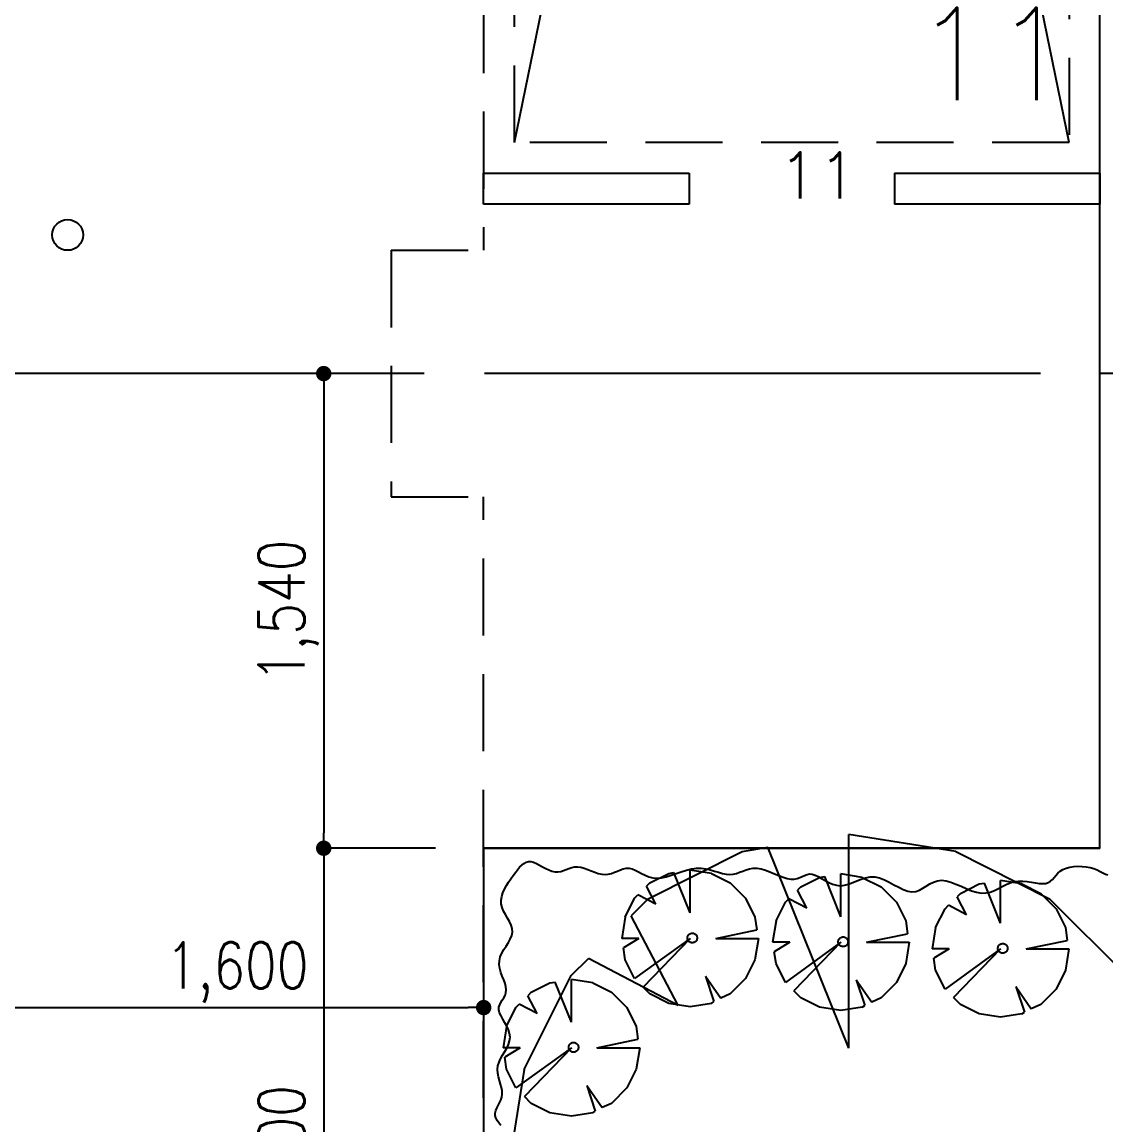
# Model space of a CAD drawing. Header units: millimetres. Extents: x 15495 to 166182, y -39946 to 18307.
# Drawn here: x 56543 to 60060, y -30516 to -26938 of the extents above; entities that cross this region are included whole.
import ezdxf

# ---------------------------------------------------------------- set-up
doc = ezdxf.new("R2010")
doc.units = ezdxf.units.MM
doc.header["$LTSCALE"] = 1000
doc.linetypes.add('CENTER', pattern=[2, 1.25, -0.25, 0.25, -0.25])
doc.linetypes.add('DASHED', pattern=[0.75, 0.5, -0.25])
doc.layers.get('0').update_dxf_attribs({"linetype": 'CONTINUOUS'})
for name, color, linetype in [('1F-A_ELSE-100', 6, 'CONTINUOUS'), ('1F-A_GARD-100', 3, 'CONTINUOUS'), ('1F-A_GARD-50', 3, 'CONTINUOUS'), ('1F-E_DIM-50', 3, 'CONTINUOUS'), ('1F-E_GRID-100', 1, 'CENTER'), ('1F-E_GRID-50', 1, 'CENTER'), ('1F-E_TEXT-100', 3, 'CONTINUOUS'), ('1F-E_TEXT-50', 3, 'CONTINUOUS'), ('1F-F_HIDE-100', 12, 'CONTINUOUS'), ('1F-F_HIDE-50', 12, 'CONTINUOUS'), ('1F-H_LINE1-100', 140, 'CONTINUOUS'), ('1F-H_LINE1-50', 140, 'CONTINUOUS')]:
    doc.layers.add(name, color=color, linetype=linetype)
doc.styles.add('DIM', font='romans.shx', dxfattribs={"width": 0.8, "bigfont": 'bigfont.shx'})
doc.styles.get("Standard").update_dxf_attribs({"font": 'txt.shx', "bigfont": 'bigfont.shx'})
doc.dimstyles.new('DIM50_3_3', dxfattribs={"dimscale": 50, "dimtxt": 3, "dimasz": 1, "dimexe": 0, "dimexo": 1, "dimgap": 0.5, "dimtad": 1, "dimdec": 1, "dimdsep": 46, "dimlunit": 6, "dimtxsty": 'DIM', "dimblk1": 'DOT', "dimblk2": 'DOT', "dimsah": 1, "dimcen": 1, "dimclrd": 256, "dimclre": 256, "dimclrt": 256, "dimadec": 0, "dimazin": 0, "dimtfac": 1, "dimtdec": 1, "dimtix": 1, "dimtmove": 2, "dimatfit": 3, "dimldrblk": 'DOT', "dimfxl": 1, "dimtvp": 0.833333, "dimtolj": 1, "dimarcsym": 0})

# ---------------------------------------------------------------- blocks, each defined once
blk = doc.blocks.new('CAR')
at = {"layer": '1F-H_LINE1-100', "linetype": 'DASHED', "ltscale": 0.5}
for p, q in [((0, -4400), (0, 0)), ((1800, 0), (1800, -4400)), ((1800, -4400), (0, -4400))]:
    blk.add_line(p, q, dxfattribs=at)
at = {"layer": '1F-H_LINE1-100', "linetype": 'CENTER', "ltscale": 0.5}
for p in [(0, -4400), (1800, -4400)]:
    blk.add_line(p, (900, 0), dxfattribs=at)
blk = doc.blocks.new('1F-BLOCK_100')
at = {"layer": '1F-A_ELSE-100'}
blk.add_circle((26650, 6950), 50, dxfattribs=at)
at = {"layer": '1F-A_GARD-100'}
for p, q in [((30000, 4959.01), (30000, 13100)), ((28000, 4959.01), (28000, 2959.01)), ((30000, 4959.01), (28000, 4959.01))]:
    blk.add_line(p, q, dxfattribs=at)
blk.add_lwpolyline([(28055.29, 4060.47), (28049.3, 4068.79), (28043.89, 4076.91), (28039.72, 4084.88), (28037.43, 4092.79), (28037.48, 4100.69), (28039.48, 4108.66), (28042.85, 4116.78), (28047.02, 4125.1), (28051.4, 4133.71), (28055.41, 4142.67), (28058.47, 4152.06), (28059.99, 4161.93), (28059.59, 4172.35), (28057.67, 4183.24), (28054.78, 4194.51), (28051.53, 4206.09), (28048.49, 4217.88), (28046.24, 4229.79), (28045.37, 4241.74), (28046.46, 4253.63), (28049.86, 4265.4), (28055.1, 4277.07), (28061.47, 4288.67), (28068.26, 4300.23), (28074.77, 4311.79), (28080.29, 4323.39), (28084.12, 4335.06), (28085.56, 4346.83), (28084.13, 4358.72), (28080.34, 4370.62), (28074.93, 4382.42), (28068.64, 4393.99), (28062.21, 4405.21), (28056.37, 4415.95), (28051.88, 4426.1), (28049.46, 4435.52), (28049.63, 4444.15), (28051.95, 4452.17), (28055.76, 4459.8), (28060.37, 4467.28), (28065.12, 4474.82), (28069.34, 4482.66), (28072.37, 4491.03), (28073.53, 4500.16), (28072.37, 4510.21), (28069.37, 4521.09), (28065.2, 4532.63), (28060.56, 4544.69), (28056.12, 4557.1), (28052.59, 4569.71), (28050.64, 4582.35), (28050.97, 4594.86), (28054.01, 4607.13), (28059.24, 4619.15), (28065.88, 4630.96), (28073.15, 4642.59), (28080.28, 4654.08), (28086.5, 4665.47), (28091.02, 4676.78), (28093.08, 4688.06), (28092.14, 4699.34), (28088.71, 4710.63), (28083.51, 4721.96), (28077.29, 4733.35), (28070.78, 4744.8), (28064.74, 4756.34), (28059.89, 4767.99), (28056.98, 4779.76), (28056.57, 4791.65), (28058.44, 4803.6), (28062.22, 4815.51), (28067.51, 4827.3), (28073.93, 4838.87), (28081.09, 4850.15), (28088.61, 4861.04), (28096.09, 4871.45), (28103.23, 4881.28), (28110.09, 4890.34), (28116.81, 4898.41), (28123.53, 4905.28), (28130.39, 4910.74), (28137.54, 4914.58), (28145.1, 4916.59), (28153.24, 4916.55), (28162.02, 4914.39), (28171.38, 4910.54), (28181.15, 4905.56), (28191.21, 4900.02), (28201.41, 4894.47), (28211.61, 4889.49), (28221.66, 4885.64), (28231.44, 4883.48), (28240.84, 4883.39), (28249.93, 4885.01), (28258.85, 4887.79), (28267.72, 4891.18), (28276.66, 4894.65), (28285.79, 4897.64), (28295.24, 4899.61), (28305.13, 4900.02), (28315.55, 4898.49), (28326.4, 4895.39), (28337.57, 4891.27), (28348.93, 4886.67), (28360.37, 4882.15), (28371.75, 4878.24), (28382.96, 4875.5), (28393.86, 4874.46), (28404.38, 4875.49), (28414.54, 4878.17), (28424.42, 4881.91), (28434.09, 4886.11), (28443.62, 4890.17), (28453.08, 4893.49), (28462.54, 4895.47), (28472.07, 4895.51), (28481.74, 4893.22), (28491.67, 4889.07), (28501.94, 4883.72), (28512.67, 4877.84), (28523.97, 4872.11), (28535.94, 4867.18), (28548.68, 4863.73), (28562.3, 4862.44), (28576.86, 4863.73), (28592.22, 4867.18), (28608.17, 4872.11), (28624.53, 4877.84), (28641.1, 4883.72), (28657.69, 4889.07), (28674.1, 4893.22), (28690.14, 4895.51), (28705.65, 4895.47), (28720.59, 4893.49), (28734.97, 4890.17), (28748.79, 4886.11), (28762.04, 4881.91), (28774.73, 4878.17), (28786.86, 4875.49), (28798.42, 4874.46), (28809.45, 4875.49), (28820.11, 4878.17), (28830.59, 4881.91), (28841.1, 4886.11), (28851.81, 4890.17), (28862.93, 4893.49), (28874.64, 4895.47), (28887.15, 4895.51), (28900.57, 4893.22), (28914.67, 4889.02), (28929.16, 4883.56), (28943.74, 4877.47), (28958.11, 4871.37), (28971.96, 4865.91), (28985.01, 4861.72), (28996.94, 4859.43), (29007.56, 4859.46), (29017.06, 4861.38), (29025.7, 4864.53), (29033.79, 4868.26), (29041.59, 4871.92), (29049.39, 4874.86), (29057.47, 4876.43), (29066.12, 4875.96), (29075.55, 4873.05), (29085.74, 4868.19), (29096.6, 4862.09), (29108.04, 4855.48), (29119.98, 4849.09), (29132.32, 4843.62), (29144.97, 4839.81), (29157.86, 4838.38), (29170.91, 4839.8), (29184.13, 4843.48), (29197.57, 4848.61), (29211.25, 4854.36), (29225.21, 4859.89), (29239.5, 4864.39), (29254.13, 4867.01), (29269.15, 4866.95), (29284.56, 4863.65), (29300.22, 4857.74), (29315.94, 4850.14), (29331.56, 4841.77), (29346.9, 4833.53), (29361.78, 4826.36), (29376.03, 4821.16), (29389.47, 4818.84), (29401.99, 4820.03), (29413.81, 4824.08), (29425.21, 4830.07), (29436.46, 4837.07), (29447.86, 4844.14), (29459.68, 4850.34), (29472.21, 4854.75), (29485.72, 4856.42), (29500.4, 4854.74), (29516.08, 4850.27), (29532.46, 4843.9), (29549.26, 4836.5), (29566.2, 4828.97), (29583, 4822.18), (29599.38, 4817), (29615.06, 4814.33), (29629.82, 4814.78), (29643.79, 4817.88), (29657.17, 4822.92), (29670.14, 4829.18), (29682.89, 4835.93), (29695.63, 4842.45), (29708.55, 4848.02), (29721.83, 4851.91), (29735.61, 4853.63), (29749.66, 4853.51), (29763.71, 4852.12), (29777.48, 4850.03), (29790.69, 4847.8), (29803.05, 4845.99), (29814.28, 4845.17), (29824.1, 4845.9), (29832.35, 4848.58), (29839.35, 4852.95), (29845.54, 4858.58), (29851.36, 4865.07), (29857.25, 4871.97), (29863.65, 4878.88), (29871, 4885.36), (29879.75, 4891), (29890.18, 4895.44), (29902.05, 4898.65), (29914.93, 4900.67), (29928.44, 4901.52), (29942.15, 4901.24), (29955.67, 4899.88), (29968.59, 4897.45), (29980.51, 4894), (29991.13, 4889.66), (30000.63, 4884.89), (30009.27, 4880.26), (30017.36, 4876.34), (30025.16, 4873.69)], dxfattribs=at)
at = {"layer": '1F-E_GRID-100'}
blk.add_line((33306.62, 6500), (-7802.04, 6500), dxfattribs=at)
at = {"layer": '1F-F_HIDE-100', "linetype": 'DASHED', "ltscale": 0.5}
for p, q in [((28000, 12600), (28000, 6900)), ((27700, 6900), (27700, 6100)), ((27700, 6900), (28000, 6900)), ((27700, 6100), (28000, 6100)), ((28000, 400), (28000, 6100))]:
    blk.add_line(p, q, dxfattribs=at)
at = {"layer": '1F-H_LINE1-100'}
for p, q in [((28000, 7150), (28666.67, 7150)), ((28000, 7050), (28000, 7150)), ((28666.67, 7150), (28666.67, 7050)), ((29333.33, 7150), (30000, 7150)), ((29333.33, 7150), (29333.33, 7050)), ((30000, 7150), (30000, 7050)), ((28666.67, 7050), (28000, 7050)), ((30000, 7050), (29333.33, 7050))]:
    blk.add_line(p, q, dxfattribs=at)
blk.add_blockref('CAR', (28100, 11650), dxfattribs=at)
at = {"layer": '1F-E_TEXT-100'}
blk.add_text('11', height=300, dxfattribs=at).set_placement((29394.93, 7387.5))
blk = doc.blocks.new('DOT')
at = {"color": 0, "linetype": 'ByBlock'}
blk.add_line((-0.5, 0), (-1, 0), dxfattribs=at)
at = {"color": 0, "linetype": 'ByBlock', "const_width": 0.5}
blk.add_lwpolyline([(-0.25, 0, 1), (0.25, 0, 1)], format="xyb", close=True, dxfattribs=at)
blk = doc.blocks.new('*D807')
at = {"layer": '1F-E_DIM-50', "lineweight": -2}
for p, q in [((57560.9, -28078.7), (57521.7, -28078.7)), ((57521.7, -28128.7), (57521.7, -29568.7)), ((57884.2, -29618.7), (57521.7, -29618.7))]:
    blk.add_line(p, q, dxfattribs=at)
at = {"layer": '1F-E_DIM-50', "lineweight": -2, "xscale": 50, "yscale": 50, "zscale": 50}
for p, rotation in [((57521.7, -28078.7), 90), ((57521.7, -29618.7), 270)]:
    blk.add_blockref('DOT', p, dxfattribs=dict(at, rotation=rotation))
at = {"layer": '1F-E_DIM-50', "insert": (57407.4, -28848.7), "char_height": 150, "attachment_point": 5, "rotation": 90, "style": 'DIM'}
blk.add_mtext('\\A1;1,540', dxfattribs=at)
blk = doc.blocks.new('_DOT')
at = {"color": 0, "linetype": 'ByBlock'}
blk.add_line((-0.5, 0), (-1, 0), dxfattribs=at)
at = {"color": 0, "linetype": 'ByBlock', "const_width": 0.5}
blk.add_lwpolyline([(-0.25, 0, 1), (0.25, 0, 1)], format="xyb", close=True, dxfattribs=at)
blk = doc.blocks.new('*D798')
at = {"layer": '1F-E_DIM-50', "lineweight": -2}
for p, q in [((57884.2, -29618.7), (57521.7, -29618.7)), ((57521.7, -29668.7), (57521.7, -31568.7)), ((57890.7, -31618.7), (57521.7, -31618.7))]:
    blk.add_line(p, q, dxfattribs=at)
at = {"layer": '1F-E_DIM-50', "lineweight": -2, "xscale": 50, "yscale": 50, "zscale": 50}
for p, rotation in [((57521.7, -29618.7), 90), ((57521.7, -31618.7), 270)]:
    blk.add_blockref('DOT', p, dxfattribs=dict(at, rotation=rotation))
at = {"layer": '1F-E_DIM-50', "insert": (57407.4, -30618.7), "char_height": 150, "attachment_point": 5, "rotation": 90, "style": 'DIM'}
blk.add_mtext('\\A1;2,000', dxfattribs=at)
blk = doc.blocks.new('*D802')
at = {"layer": '1F-E_DIM-50', "lineweight": -2}
for p, q in [((56440.7, -30085.8), (56440.7, -30135.8)), ((58040.7, -30085.8), (58040.7, -30135.8)), ((56490.7, -30135.8), (57990.7, -30135.8))]:
    blk.add_line(p, q, dxfattribs=at)
at = {"layer": '1F-E_DIM-50', "lineweight": -2, "xscale": 50, "yscale": 50, "zscale": 50, "rotation": 180}
blk.add_blockref('DOT', (56440.7, -30135.8), dxfattribs=at)
at = {"layer": '1F-E_DIM-50', "lineweight": -2, "xscale": 50, "yscale": 50, "zscale": 50}
blk.add_blockref('DOT', (58040.7, -30135.8), dxfattribs=at)
at = {"layer": '1F-E_DIM-50', "insert": (57240.7, -30021.5), "char_height": 150, "attachment_point": 5, "style": 'DIM'}
blk.add_mtext('\\A1;1,600', dxfattribs=at)
blk = doc.blocks.new('1F-BLOCK_50')
at = {"layer": '1F-A_GARD-50'}
for p, q in [((30000, 4960), (30000, 13100)), ((30000, 7150), (30000, 7050)), ((29185.2, 4311), (29185.2, 5004.99)), ((29531.7, 4949.55), (29185.2, 5004.99)), ((28000, 4960), (28000, 2960)), ((30000, 4960), (28000, 4960)), ((28533.78, 4796.1), (28838.7, 4949.55)), ((28838.7, 4949.55), (28921.86, 4963.41)), ((29185.2, 4311), (28921.86, 4963.41)), ((29531.7, 4949.55), (29836.62, 4796.1)), ((28539.5, 4847.54), (28600.49, 4878.04)), ((28600.49, 4878.04), (28617.12, 4880.81)), ((28669.79, 4750.52), (28617.12, 4880.81)), ((28739.09, 4878.04), (28669.79, 4889.12)), ((28669.79, 4750.52), (28669.79, 4889.12)), ((28739.09, 4878.04), (28800.07, 4847.54)), ((29090.14, 4865.49), (29106.77, 4868.26)), ((29159.44, 4737.97), (29106.77, 4868.26)), ((29159.44, 4737.97), (29159.44, 4876.57)), ((29228.74, 4865.49), (29159.44, 4876.57)), ((28539.5, 4847.54), (28528.41, 4836.46)), ((28558.91, 4778.24), (28528.41, 4836.46)), ((28800.07, 4847.54), (28849.97, 4797.65)), ((29029.15, 4834.99), (29018.06, 4823.91)), ((29029.15, 4834.99), (29090.14, 4865.49)), ((29228.74, 4865.49), (29289.72, 4834.99)), ((29289.72, 4834.99), (29339.62, 4785.1)), ((29547.12, 4813.61), (29608.1, 4844.1)), ((29608.1, 4844.1), (29624.74, 4846.88)), ((29677.4, 4716.59), (29624.74, 4846.88)), ((29746.7, 4844.1), (29677.4, 4855.19)), ((29677.4, 4716.59), (29677.4, 4855.19)), ((29746.7, 4844.1), (29807.69, 4813.61)), ((28459.11, 4736.66), (28489.61, 4797.65)), ((28533.78, 4796.1), (28478.34, 4740.66)), ((28489.61, 4797.65), (28500.69, 4808.74)), ((28558.91, 4778.24), (28500.69, 4808.74)), ((28849.97, 4797.65), (28880.46, 4736.66)), ((28979.26, 4785.1), (28990.34, 4796.19)), ((29048.56, 4765.69), (28990.34, 4796.19)), ((29048.56, 4765.69), (29018.06, 4823.91)), ((29547.12, 4813.61), (29536.03, 4802.52)), ((29566.52, 4744.31), (29536.03, 4802.52)), ((29807.69, 4813.61), (29857.58, 4763.72)), ((29836.62, 4796.1), (30086.1, 4546.62)), ((28948.76, 4724.11), (28979.26, 4785.1)), ((29339.62, 4785.1), (29370.11, 4724.11)), ((29466.73, 4702.73), (29497.22, 4763.72)), ((29497.22, 4763.72), (29508.31, 4774.8)), ((29566.52, 4744.31), (29508.31, 4774.8)), ((29857.58, 4763.72), (29888.08, 4702.73)), ((28459.11, 4736.66), (28448.03, 4667.36)), ((28630.8, 4449.6), (28478.34, 4740.66)), ((28880.46, 4736.66), (28886, 4695.08)), ((28948.76, 4724.11), (28937.68, 4654.81)), ((29370.11, 4724.11), (29375.65, 4682.53)), ((28752.95, 4667.36), (28886, 4695.08)), ((29466.73, 4702.73), (29455.64, 4633.43)), ((29888.08, 4702.73), (29893.62, 4661.15)), ((28503.47, 4667.36), (28448.03, 4667.36)), ((28503.47, 4667.36), (28453.57, 4636.87)), ((28669.79, 4667.36), (28489.61, 4537.08)), ((28669.79, 4667.36), (28517.33, 4509.36)), ((28661.01, 4668.93), (28661.15, 4670.99)), ((28661.15, 4666.86), (28661.01, 4668.93)), ((28661.15, 4670.99), (28661.55, 4673.03)), ((28661.55, 4664.83), (28661.15, 4666.86)), ((28661.55, 4673.03), (28662.22, 4674.99)), ((28662.22, 4662.86), (28661.55, 4664.83)), ((28662.22, 4674.99), (28663.13, 4676.85)), ((28663.13, 4661.01), (28662.22, 4662.86)), ((28663.13, 4676.85), (28664.28, 4678.57)), ((28664.28, 4659.28), (28663.13, 4661.01)), ((28664.28, 4678.57), (28665.65, 4680.13)), ((28665.65, 4657.73), (28664.28, 4659.28)), ((28665.65, 4680.13), (28667.21, 4681.49)), ((28667.21, 4656.36), (28665.65, 4657.73)), ((28667.21, 4681.49), (28668.93, 4682.64)), ((28668.93, 4655.21), (28667.21, 4656.36)), ((28668.93, 4682.64), (28670.79, 4683.56)), ((28670.79, 4654.29), (28668.93, 4655.21)), ((28670.79, 4683.56), (28672.75, 4684.23)), ((28672.75, 4653.63), (28670.79, 4654.29)), ((28672.75, 4684.23), (28674.78, 4684.63)), ((28674.78, 4653.22), (28672.75, 4653.63)), ((28674.78, 4684.63), (28676.85, 4684.77)), ((28676.85, 4653.09), (28674.78, 4653.22)), ((28676.85, 4684.77), (28678.92, 4684.63)), ((28678.92, 4653.22), (28676.85, 4653.09)), ((28678.92, 4684.63), (28680.95, 4684.23)), ((28680.95, 4653.63), (28678.92, 4653.22)), ((28680.95, 4684.23), (28682.91, 4683.56)), ((28682.91, 4654.29), (28680.95, 4653.63)), ((28682.91, 4683.56), (28684.77, 4682.64)), ((28684.77, 4655.21), (28682.91, 4654.29)), ((28684.77, 4682.64), (28686.49, 4681.49)), ((28686.49, 4656.36), (28684.77, 4655.21)), ((28686.49, 4681.49), (28688.05, 4680.13)), ((28688.05, 4657.73), (28686.49, 4656.36)), ((28688.05, 4680.13), (28689.42, 4678.57)), ((28689.42, 4659.28), (28688.05, 4657.73)), ((28689.42, 4678.57), (28690.57, 4676.85)), ((28690.57, 4661.01), (28689.42, 4659.28)), ((28690.57, 4676.85), (28691.48, 4674.99)), ((28691.48, 4662.86), (28690.57, 4661.01)), ((28691.48, 4674.99), (28692.15, 4673.03)), ((28692.15, 4664.83), (28691.48, 4662.86)), ((28692.15, 4673.03), (28692.56, 4670.99)), ((28692.56, 4666.86), (28692.15, 4664.83)), ((28692.56, 4670.99), (28692.69, 4668.93)), ((28692.69, 4668.93), (28692.56, 4666.86)), ((28752.95, 4667.36), (28891.55, 4667.36)), ((28891.55, 4667.36), (28880.46, 4598.06)), ((28993.12, 4654.81), (28937.68, 4654.81)), ((28993.12, 4654.81), (28943.22, 4624.32)), ((29159.44, 4654.81), (28979.26, 4524.53)), ((29159.44, 4654.81), (29006.98, 4496.81)), ((29150.66, 4656.38), (29150.8, 4658.44)), ((29150.8, 4654.31), (29150.66, 4656.38)), ((29150.8, 4658.44), (29151.2, 4660.48)), ((29151.2, 4652.28), (29150.8, 4654.31)), ((29151.2, 4660.48), (29151.87, 4662.44)), ((29151.87, 4650.31), (29151.2, 4652.28)), ((29151.87, 4662.44), (29152.78, 4664.3)), ((29152.78, 4664.3), (29153.93, 4666.02)), ((29153.93, 4666.02), (29155.3, 4667.58)), ((29155.3, 4667.58), (29156.86, 4668.94)), ((29156.86, 4668.94), (29158.58, 4670.09)), ((29158.58, 4670.09), (29160.44, 4671.01)), ((29160.44, 4671.01), (29162.4, 4671.68)), ((29162.4, 4671.68), (29164.43, 4672.08)), ((29164.43, 4672.08), (29166.5, 4672.22)), ((29166.5, 4672.22), (29168.57, 4672.08)), ((29168.57, 4672.08), (29170.6, 4671.68)), ((29170.6, 4671.68), (29172.56, 4671.01)), ((29172.56, 4671.01), (29174.42, 4670.09)), ((29174.42, 4670.09), (29176.14, 4668.94)), ((29176.14, 4668.94), (29177.7, 4667.58)), ((29177.7, 4667.58), (29179.07, 4666.02)), ((29179.07, 4666.02), (29180.22, 4664.3)), ((29180.22, 4664.3), (29181.13, 4662.44)), ((29181.13, 4662.44), (29181.8, 4660.48)), ((29181.8, 4652.28), (29181.13, 4650.31)), ((29181.8, 4660.48), (29182.21, 4658.44)), ((29182.21, 4654.31), (29181.8, 4652.28)), ((29182.21, 4658.44), (29182.34, 4656.38)), ((29182.34, 4656.38), (29182.21, 4654.31)), ((29242.6, 4654.81), (29375.65, 4682.53)), ((29242.6, 4654.81), (29381.2, 4654.81)), ((29381.2, 4654.81), (29370.11, 4585.51)), ((29760.56, 4633.43), (29893.62, 4661.15)), ((28459.11, 4598.06), (28453.57, 4636.87)), ((28948.76, 4585.51), (28943.22, 4624.32)), ((29152.78, 4648.46), (29151.87, 4650.31)), ((29153.93, 4646.73), (29152.78, 4648.46)), ((29155.3, 4645.18), (29153.93, 4646.73)), ((29156.86, 4643.81), (29155.3, 4645.18)), ((29158.58, 4642.66), (29156.86, 4643.81)), ((29160.44, 4641.74), (29158.58, 4642.66)), ((29162.4, 4641.08), (29160.44, 4641.74)), ((29164.43, 4640.67), (29162.4, 4641.08)), ((29166.5, 4640.54), (29164.43, 4640.67)), ((29168.57, 4640.67), (29166.5, 4640.54)), ((29170.6, 4641.08), (29168.57, 4640.67)), ((29172.56, 4641.74), (29170.6, 4641.08)), ((29174.42, 4642.66), (29172.56, 4641.74)), ((29176.14, 4643.81), (29174.42, 4642.66)), ((29177.7, 4645.18), (29176.14, 4643.81)), ((29179.07, 4646.73), (29177.7, 4645.18)), ((29180.22, 4648.46), (29179.07, 4646.73)), ((29181.13, 4650.31), (29180.22, 4648.46)), ((29511.08, 4633.43), (29455.64, 4633.43)), ((29511.08, 4633.43), (29461.19, 4602.94)), ((29677.4, 4633.43), (29497.22, 4503.15)), ((29677.4, 4633.43), (29524.94, 4475.43)), ((29668.63, 4634.99), (29668.76, 4637.06)), ((29668.76, 4632.93), (29668.63, 4634.99)), ((29668.76, 4637.06), (29669.17, 4639.09)), ((29669.17, 4630.9), (29668.76, 4632.93)), ((29669.17, 4639.09), (29669.83, 4641.06)), ((29669.83, 4628.93), (29669.17, 4630.9)), ((29669.83, 4641.06), (29670.75, 4642.91)), ((29670.75, 4627.07), (29669.83, 4628.93)), ((29670.75, 4642.91), (29671.9, 4644.64)), ((29671.9, 4625.35), (29670.75, 4627.07)), ((29671.9, 4644.64), (29673.27, 4646.2)), ((29673.27, 4623.79), (29671.9, 4625.35)), ((29673.27, 4646.2), (29674.82, 4647.56)), ((29674.82, 4622.43), (29673.27, 4623.79)), ((29674.82, 4647.56), (29676.55, 4648.71)), ((29676.55, 4621.28), (29674.82, 4622.43)), ((29676.55, 4648.71), (29678.41, 4649.63)), ((29678.41, 4620.36), (29676.55, 4621.28)), ((29678.41, 4649.63), (29680.37, 4650.29)), ((29680.37, 4619.69), (29678.41, 4620.36)), ((29680.37, 4650.29), (29682.4, 4650.7)), ((29682.4, 4619.29), (29680.37, 4619.69)), ((29682.4, 4650.7), (29684.47, 4650.83)), ((29684.47, 4619.15), (29682.4, 4619.29)), ((29684.47, 4650.83), (29686.53, 4650.7)), ((29686.53, 4619.29), (29684.47, 4619.15)), ((29686.53, 4650.7), (29688.57, 4650.29)), ((29688.57, 4619.69), (29686.53, 4619.29)), ((29688.57, 4650.29), (29690.53, 4649.63)), ((29690.53, 4620.36), (29688.57, 4619.69)), ((29690.53, 4649.63), (29692.39, 4648.71)), ((29692.39, 4621.28), (29690.53, 4620.36)), ((29692.39, 4648.71), (29694.11, 4647.56)), ((29694.11, 4622.43), (29692.39, 4621.28)), ((29694.11, 4647.56), (29695.67, 4646.2)), ((29695.67, 4623.79), (29694.11, 4622.43)), ((29695.67, 4646.2), (29697.03, 4644.64)), ((29697.03, 4625.35), (29695.67, 4623.79)), ((29697.03, 4644.64), (29698.18, 4642.91)), ((29698.18, 4627.07), (29697.03, 4625.35)), ((29698.18, 4642.91), (29699.1, 4641.06)), ((29699.1, 4628.93), (29698.18, 4627.07)), ((29699.1, 4641.06), (29699.77, 4639.09)), ((29699.77, 4630.9), (29699.1, 4628.93)), ((29699.77, 4639.09), (29700.17, 4637.06)), ((29700.17, 4632.93), (29699.77, 4630.9)), ((29700.17, 4637.06), (29700.31, 4634.99)), ((29700.31, 4634.99), (29700.17, 4632.93)), ((29760.56, 4633.43), (29899.16, 4633.43)), ((29899.16, 4633.43), (29888.08, 4564.13)), ((28284.3, 4546.62), (28339.74, 4602.06)), ((28630.8, 4449.6), (28339.74, 4602.06)), ((28489.61, 4537.08), (28459.11, 4598.06)), ((28880.46, 4598.06), (28849.97, 4537.08)), ((28979.26, 4524.53), (28948.76, 4585.51)), ((29370.11, 4585.51), (29339.62, 4524.53)), ((29466.73, 4564.13), (29461.19, 4602.94)), ((28131.84, 4241.7), (28284.3, 4546.62)), ((28719.68, 4545.4), (28747.4, 4462.24)), ((28719.68, 4545.4), (28769.58, 4473.32)), ((29497.22, 4503.15), (29466.73, 4564.13)), ((29888.08, 4564.13), (29857.58, 4503.15)), ((28154.24, 4492.62), (28215.22, 4523.11)), ((28215.22, 4523.11), (28231.85, 4525.88)), ((28284.52, 4395.6), (28231.85, 4525.88)), ((28284.52, 4395.6), (28284.52, 4534.2)), ((28353.82, 4523.11), (28284.52, 4534.2)), ((28353.82, 4523.11), (28414.81, 4492.62)), ((28539.5, 4487.18), (28517.33, 4509.36)), ((28849.97, 4537.08), (28800.07, 4487.18)), ((29209.33, 4532.85), (29237.05, 4449.69)), ((29209.33, 4532.85), (29259.23, 4460.77)), ((29339.62, 4524.53), (29289.72, 4474.63)), ((29727.3, 4511.46), (29755.02, 4428.3)), ((29727.3, 4511.46), (29777.2, 4439.39)), ((28154.24, 4492.62), (28143.15, 4481.53)), ((28173.64, 4423.32), (28143.15, 4481.53)), ((28414.81, 4492.62), (28464.7, 4442.72)), ((28600.49, 4456.69), (28539.5, 4487.18)), ((28800.07, 4487.18), (28769.58, 4473.32)), ((29029.15, 4474.63), (29006.98, 4496.81)), ((29090.14, 4444.14), (29029.15, 4474.63)), ((29289.72, 4474.63), (29259.23, 4460.77)), ((29547.12, 4453.25), (29524.94, 4475.43)), ((29857.58, 4503.15), (29807.69, 4453.25)), ((28073.85, 4381.74), (28104.34, 4442.72)), ((28104.34, 4442.72), (28115.43, 4453.81)), ((28173.64, 4423.32), (28115.43, 4453.81)), ((28464.7, 4442.72), (28495.19, 4381.74)), ((28669.79, 4445.6), (28600.49, 4456.69)), ((28739.09, 4456.69), (28669.79, 4445.6)), ((28739.09, 4456.69), (28747.4, 4462.24)), ((29159.44, 4433.05), (29090.14, 4444.14)), ((29228.74, 4444.14), (29159.44, 4433.05)), ((29228.74, 4444.14), (29237.05, 4449.69)), ((29608.1, 4422.76), (29547.12, 4453.25)), ((29807.69, 4453.25), (29777.2, 4439.39)), ((29677.4, 4411.67), (29608.1, 4422.76)), ((29746.7, 4422.76), (29677.4, 4411.67)), ((29746.7, 4422.76), (29755.02, 4428.3)), ((28073.85, 4381.74), (28062.76, 4312.44)), ((28495.19, 4381.74), (28500.74, 4340.16)), ((28367.68, 4312.44), (28500.74, 4340.16)), ((28118.2, 4312.44), (28062.76, 4312.44)), ((28118.2, 4312.44), (28068.31, 4281.95)), ((28284.52, 4312.44), (28104.34, 4182.15)), ((28284.52, 4312.44), (28132.06, 4154.43)), ((28275.75, 4314), (28275.88, 4316.07)), ((28275.88, 4311.93), (28275.75, 4314)), ((28275.88, 4316.07), (28276.29, 4318.1)), ((28276.29, 4309.9), (28275.88, 4311.93)), ((28276.29, 4318.1), (28276.95, 4320.06)), ((28276.95, 4307.94), (28276.29, 4309.9)), ((28276.95, 4320.06), (28277.87, 4321.92)), ((28277.87, 4306.08), (28276.95, 4307.94)), ((28277.87, 4321.92), (28279.02, 4323.64)), ((28279.02, 4304.36), (28277.87, 4306.08)), ((28279.02, 4323.64), (28280.39, 4325.2)), ((28280.39, 4302.8), (28279.02, 4304.36)), ((28280.39, 4325.2), (28281.94, 4326.57)), ((28281.94, 4301.43), (28280.39, 4302.8)), ((28281.94, 4326.57), (28283.67, 4327.72)), ((28283.67, 4300.28), (28281.94, 4301.43)), ((28283.67, 4327.72), (28285.52, 4328.63)), ((28285.52, 4299.37), (28283.67, 4300.28)), ((28285.52, 4328.63), (28287.49, 4329.3)), ((28287.49, 4298.7), (28285.52, 4299.37)), ((28287.49, 4329.3), (28289.52, 4329.71)), ((28289.52, 4298.3), (28287.49, 4298.7)), ((28289.52, 4329.71), (28291.59, 4329.84)), ((28291.59, 4298.16), (28289.52, 4298.3)), ((28291.59, 4329.84), (28293.65, 4329.71)), ((28293.65, 4298.3), (28291.59, 4298.16)), ((28293.65, 4329.71), (28295.69, 4329.3)), ((28295.69, 4298.7), (28293.65, 4298.3)), ((28295.69, 4329.3), (28297.65, 4328.63)), ((28297.65, 4299.37), (28295.69, 4298.7)), ((28297.65, 4328.63), (28299.51, 4327.72)), ((28299.51, 4300.28), (28297.65, 4299.37)), ((28299.51, 4327.72), (28301.23, 4326.57)), ((28301.23, 4301.43), (28299.51, 4300.28)), ((28301.23, 4326.57), (28302.79, 4325.2)), ((28302.79, 4302.8), (28301.23, 4301.43)), ((28302.79, 4325.2), (28304.15, 4323.64)), ((28304.15, 4304.36), (28302.79, 4302.8)), ((28304.15, 4323.64), (28305.3, 4321.92)), ((28305.3, 4306.08), (28304.15, 4304.36)), ((28305.3, 4321.92), (28306.22, 4320.06)), ((28306.22, 4307.94), (28305.3, 4306.08)), ((28306.22, 4320.06), (28306.89, 4318.1)), ((28306.89, 4309.9), (28306.22, 4307.94)), ((28306.89, 4318.1), (28307.29, 4316.07)), ((28307.29, 4311.93), (28306.89, 4309.9)), ((28307.29, 4316.07), (28307.43, 4314)), ((28307.43, 4314), (28307.29, 4311.93)), ((28367.68, 4312.44), (28506.28, 4312.44)), ((28506.28, 4312.44), (28495.19, 4243.14)), ((28073.85, 4243.14), (28068.31, 4281.95)), ((28104.34, 4182.15), (28073.85, 4243.14)), ((28131.84, 4241.7), (28076.4, 3895.2)), ((28495.19, 4243.14), (28464.7, 4182.15)), ((28334.42, 4190.47), (28384.31, 4118.4)), ((28334.42, 4190.47), (28362.14, 4107.31)), ((28154.24, 4132.26), (28132.06, 4154.43)), ((28464.7, 4182.15), (28414.81, 4132.26)), ((28215.22, 4101.77), (28154.24, 4132.26)), ((28414.81, 4132.26), (28384.31, 4118.4)), ((28284.52, 4090.68), (28215.22, 4101.77)), ((28353.82, 4101.77), (28284.52, 4090.68)), ((28353.82, 4101.77), (28362.14, 4107.31))]:
    blk.add_line(p, q, dxfattribs=at)
at = {"layer": '1F-E_GRID-50'}
blk.add_line((31753.06, 6500), (-4233.66, 6500), dxfattribs=at)
at = {"layer": '1F-F_HIDE-50', "linetype": 'DASHED', "ltscale": 0.5}
for p, q in [((28000, 12600), (28000, 6900)), ((27700, 6900), (27700, 6100)), ((27700, 6900), (28000, 6900)), ((27700, 6100), (28000, 6100)), ((28000, 400), (28000, 6100))]:
    blk.add_line(p, q, dxfattribs=at)
at = {"layer": '1F-H_LINE1-50'}
for p, q in [((28000, 7050), (28000, 7150)), ((28000, 7150), (28666.67, 7150)), ((28666.67, 7150), (28666.67, 7050)), ((29333.33, 7150), (29333.33, 7050)), ((29333.33, 7150), (30000, 7150)), ((28666.67, 7050), (28000, 7050)), ((30000, 7050), (29333.33, 7050))]:
    blk.add_line(p, q, dxfattribs=at)
at = {"layer": '1F-E_TEXT-50'}
blk.add_text('11', height=150, dxfattribs=at).set_placement((28956.48, 7067.7))
at = {"layer": '1F-E_DIM-50'}
for base, p1, p2, picture, middle in [((27480.98, 4960), (27570.19, 6500), (27893.49, 4960), '*D807', (27366.69, 5730)), ((27480.98, 2960), (27893.49, 4960), (27899.98, 2960), '*D798', (27366.69, 3960))]:
    dim = blk.add_linear_dim(base=base, p1=p1, p2=p2, angle=90, dimstyle='DIM50_3_3', dxfattribs=at)
    dim.commit()
    dim.dimension.update_dxf_attribs({"geometry": picture, "text_midpoint": middle, "insert": (-30040.71, 34578.74)})
dim = blk.add_linear_dim(base=(28000, 4442.95), p1=(26400, 4442.95), p2=(28000, 4442.95), dimstyle='DIM50_3_3', dxfattribs=at)
dim.commit()
dim.dimension.update_dxf_attribs({"geometry": '*D802', "text_midpoint": (27200, 4557.23), "insert": (-30040.71, 34578.74)})

msp = doc.modelspace()

# ---------------------------------------------------------------- block references
for name in ['1F-BLOCK_100', '1F-BLOCK_50']:
    msp.add_blockref(name, (30040.7, -34578.7))

doc.saveas('drawing.dxf')
